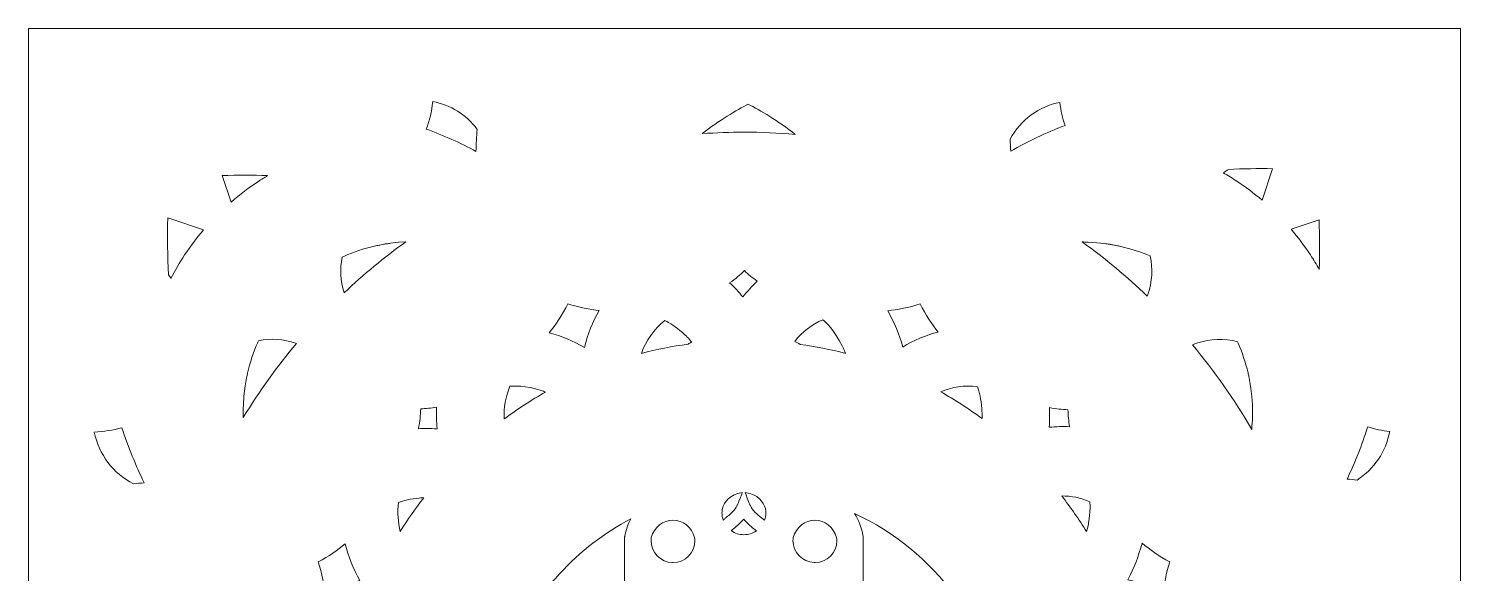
# Model space of a CAD drawing. Header units: millimetres. Extents: x -965 to 732, y -534 to 696.
# Drawn here: x -965.5 to -584.6, y -297.6 to -152.7 of the extents above; entities that cross this region are included whole.
import ezdxf

# ---------------------------------------------------------------- set-up
doc = ezdxf.new("R2010")
doc.units = ezdxf.units.MM
doc.header["$MEASUREMENT"] = 0
doc.layers.add('Layer 11', color=7, linetype='Continuous')

msp = doc.modelspace()

# ---------------------------------------------------------------- linework, layer by layer
at = {"layer": 'Layer 11', "lineweight": 0}
msp.add_lwpolyline([(-965.47, -152.67), (-965.47, -533.59), (-584.55, -533.59), (-584.55, -152.67), (-965.47, -152.67)], dxfattribs=at)
for points, knots in [([(-857.95, -172.09), (-853.24, -172.91), (-849.08, -175.5), (-846.11, -179.46), (-846.32, -181.42), (-846.44, -183.39), (-846.45, -185.33), (-850.56, -183.08), (-855, -181.08), (-859.68, -179.37), (-858.81, -177.11), (-858.22, -174.67), (-857.95, -172.09)], [0, 0, 0, 0, 1, 1, 1, 2, 2, 2, 3, 3, 3, 4, 4, 4, 4]), ([(-774.02, -172.75), (-770.95, -174.37), (-765.93, -177.23), (-761.53, -180.81), (-766.07, -180.41), (-770.65, -180.21), (-775.17, -180.21), (-778.84, -180.21), (-782.55, -180.34), (-786.24, -180.6), (-781.89, -177.11), (-777.01, -174.32), (-774.02, -172.75)], [0, 0, 0, 0, 1, 1, 1, 2, 2, 2, 3, 3, 3, 4, 4, 4, 4]), ([(-691.1, -172.29), (-690.85, -174.44), (-690.39, -176.5), (-689.73, -178.43), (-694.86, -180.38), (-699.71, -182.68), (-704.18, -185.27), (-704.21, -184.2), (-704.27, -183.13), (-704.35, -182.07), (-701.55, -176.92), (-696.66, -173.33), (-691.1, -172.29)], [0, 0, 0, 0, 1, 1, 1, 2, 2, 2, 3, 3, 3, 4, 4, 4, 4]), ([(-637.29, -198.31), (-639.45, -196.47), (-641.71, -194.77), (-644.03, -193.24), (-645.21, -192.47), (-646.42, -191.73), (-647.64, -191.04), (-647.18, -190.72), (-646.71, -190.42), (-646.24, -190.12), (-642.41, -189.92), (-638.47, -189.86), (-634.5, -189.93), (-634.5, -189.93), (-637.29, -198.31), (-637.29, -198.31)], [0, 0, 0, 0, 1, 1, 1, 2, 2, 2, 3, 3, 3, 4, 4, 4, 5, 5, 5, 5]), ([(-901.91, -191.77), (-902.73, -192.26), (-903.55, -192.77), (-904.35, -193.29), (-906.84, -194.92), (-909.27, -196.77), (-911.61, -198.79), (-911.61, -198.79), (-913.96, -191.76), (-913.96, -191.76), (-909.88, -191.62), (-905.83, -191.62), (-901.91, -191.77)], [0, 0, 0, 0, 1, 1, 1, 2, 2, 2, 3, 3, 3, 4, 4, 4, 4]), ([(-928.47, -203.01), (-928.29, -203.05), (-928.12, -203.1), (-927.93, -203.16), (-927.93, -203.16), (-918.93, -206.17), (-918.93, -206.17), (-920.75, -208.31), (-922.44, -210.55), (-923.96, -212.86), (-925.29, -214.9), (-926.51, -217), (-927.61, -219.12), (-927.82, -218.8), (-928.02, -218.48), (-928.23, -218.16), (-928.51, -213.23), (-928.59, -208.14), (-928.47, -203.01)], [0, 0, 0, 0, 1, 1, 1, 2, 2, 2, 3, 3, 3, 4, 4, 4, 5, 5, 5, 6, 6, 6, 6]), ([(-622.15, -203.5), (-621.98, -207.97), (-621.96, -212.41), (-622.1, -216.72), (-622.84, -215.42), (-623.62, -214.12), (-624.45, -212.84), (-625.99, -210.5), (-627.73, -208.2), (-629.61, -205.99), (-629.61, -205.99), (-622.15, -203.5), (-622.15, -203.5)], [0, 0, 0, 0, 1, 1, 1, 2, 2, 2, 3, 3, 3, 4, 4, 4, 4]), ([(-882.02, -213.43), (-881.83, -213.34), (-881.63, -213.25), (-881.45, -213.17), (-879.01, -212.09), (-876.33, -211.19), (-873.47, -210.51), (-873.08, -210.42), (-872.68, -210.34), (-872.24, -210.25), (-872.24, -210.25), (-872.07, -210.22), (-872.07, -210.22), (-871.81, -210.17), (-871.55, -210.11), (-871.29, -210.06), (-870.98, -210.01), (-870.68, -209.96), (-870.32, -209.91), (-869.94, -209.85), (-869.56, -209.79), (-869.18, -209.73), (-869.18, -209.73), (-867.08, -209.48), (-867.08, -209.48), (-867.08, -209.48), (-865.11, -209.35), (-865.11, -209.35), (-870.85, -213.48), (-876.35, -218.04), (-881.53, -222.94), (-882.54, -219.68), (-882.7, -216.56), (-882.02, -213.43)], [0, 0, 0, 0, 1, 1, 1, 2, 2, 2, 3, 3, 3, 4, 4, 4, 5, 5, 5, 6, 6, 6, 7, 7, 7, 8, 8, 8, 9, 9, 9, 10, 10, 10, 11, 11, 11, 11]), ([(-683.58, -209.45), (-683.58, -209.45), (-681.24, -209.6), (-681.24, -209.6), (-681.24, -209.6), (-679.15, -209.84), (-679.15, -209.84), (-678.76, -209.9), (-678.37, -209.96), (-677.91, -210.03), (-677.62, -210.07), (-677.33, -210.12), (-677.04, -210.17), (-676.79, -210.22), (-676.54, -210.27), (-676.26, -210.32), (-676.26, -210.32), (-676.09, -210.36), (-676.09, -210.36), (-675.68, -210.44), (-675.28, -210.52), (-674.93, -210.6), (-672.1, -211.26), (-669.46, -212.12), (-667.11, -213.14), (-666.32, -216.52), (-666.51, -219.87), (-667.68, -223.38), (-667.68, -223.38), (-667.84, -223.86), (-667.84, -223.86), (-673.27, -218.64), (-679.07, -213.79), (-685.13, -209.41), (-684.61, -209.42), (-684.09, -209.43), (-683.58, -209.45)], [0, 0, 0, 0, 1, 1, 1, 2, 2, 2, 3, 3, 3, 4, 4, 4, 5, 5, 5, 6, 6, 6, 7, 7, 7, 8, 8, 8, 9, 9, 9, 10, 10, 10, 11, 11, 11, 12, 12, 12, 12]), ([(-775.44, -224.01), (-776.54, -222.69), (-777.72, -221.45), (-778.96, -220.28), (-777.45, -219.23), (-776.15, -218.16), (-775, -217.04), (-774.01, -218.01), (-772.9, -218.94), (-771.63, -219.87), (-772.99, -221.14), (-774.27, -222.52), (-775.44, -224.01)], [0, 0, 0, 0, 1, 1, 1, 2, 2, 2, 3, 3, 3, 4, 4, 4, 4]), ([(-822.03, -225.85), (-819.1, -226.86), (-816.15, -227.37), (-813.65, -227.67), (-815.43, -230.67), (-816.76, -233.95), (-817.61, -237.44), (-820.55, -235.74), (-823.68, -234.45), (-826.95, -233.58), (-825.3, -231.45), (-823.46, -228.83), (-822.03, -225.85)], [0, 0, 0, 0, 1, 1, 1, 2, 2, 2, 3, 3, 3, 4, 4, 4, 4]), ([(-728.26, -225.86), (-726.86, -228.76), (-725.09, -231.31), (-723.5, -233.38), (-726.78, -234.2), (-729.94, -235.54), (-732.91, -237.36), (-733.83, -233.97), (-735.18, -230.73), (-736.92, -227.7), (-734.32, -227.4), (-731.27, -226.89), (-728.26, -225.86)], [0, 0, 0, 0, 1, 1, 1, 2, 2, 2, 3, 3, 3, 4, 4, 4, 4]), ([(-796.2, -230.29), (-794.97, -230.92), (-793.3, -231.94), (-791.54, -233.49), (-790.65, -234.28), (-789.82, -235.13), (-789.06, -236.04), (-789.39, -236.22), (-789.72, -236.4), (-790.04, -236.6), (-794.21, -237.17), (-798.37, -237.99), (-802.44, -239.04), (-801.21, -235.62), (-799.12, -232.69), (-796.2, -230.29)], [0, 0, 0, 0, 1, 1, 1, 2, 2, 2, 3, 3, 3, 4, 4, 4, 5, 5, 5, 5]), ([(-754.14, -230.11), (-753.44, -230.7), (-751.06, -232.91), (-749.02, -237.05), (-748.7, -237.7), (-748.41, -238.37), (-748.14, -239.05), (-752.11, -238.02), (-756.16, -237.21), (-760.22, -236.64), (-760.69, -236.37), (-761.16, -236.1), (-761.64, -235.85), (-759.65, -233.27), (-757.13, -231.34), (-754.14, -230.11)], [0, 0, 0, 0, 1, 1, 1, 2, 2, 2, 3, 3, 3, 4, 4, 4, 5, 5, 5, 5]), ([(-894.35, -236.35), (-894.35, -236.35), (-894.2, -236.4), (-894.2, -236.4), (-899.39, -242.58), (-904.13, -249.18), (-908.35, -256.06), (-908.39, -254.96), (-908.38, -253.87), (-908.34, -252.8), (-908.34, -252.8), (-908.19, -250.46), (-908.19, -250.46), (-908.19, -250.46), (-907.95, -248.41), (-907.95, -248.41), (-907.89, -248.05), (-907.84, -247.67), (-907.77, -247.23), (-907.73, -246.93), (-907.68, -246.63), (-907.63, -246.34), (-907.58, -246.08), (-907.53, -245.82), (-907.48, -245.56), (-907.48, -245.56), (-907.41, -245.23), (-907.41, -245.23), (-907.34, -244.88), (-907.27, -244.54), (-907.21, -244.27), (-906.54, -241.41), (-905.66, -238.74), (-904.6, -236.33), (-904.51, -236.13), (-904.42, -235.92), (-904.32, -235.71), (-901.04, -235), (-897.78, -235.2), (-894.35, -236.35)], [0, 0, 0, 0, 1, 1, 1, 2, 2, 2, 3, 3, 3, 4, 4, 4, 5, 5, 5, 6, 6, 6, 7, 7, 7, 8, 8, 8, 9, 9, 9, 10, 10, 10, 11, 11, 11, 12, 12, 12, 13, 13, 13, 13]), ([(-654.72, -236.35), (-651, -235.11), (-647.44, -234.98), (-643.85, -235.94), (-643.79, -236.08), (-643.73, -236.21), (-643.67, -236.34), (-642.6, -238.75), (-641.72, -241.39), (-641.05, -244.2), (-640.97, -244.56), (-640.89, -244.93), (-640.81, -245.34), (-640.81, -245.34), (-640.78, -245.51), (-640.78, -245.51), (-640.72, -245.8), (-640.66, -246.09), (-640.61, -246.34), (-640.56, -246.62), (-640.52, -246.91), (-640.47, -247.22), (-640.47, -247.22), (-640.44, -247.38), (-640.44, -247.38), (-640.39, -247.73), (-640.34, -248.08), (-640.28, -248.43), (-640.28, -248.43), (-640.04, -250.49), (-640.04, -250.49), (-640.04, -250.49), (-639.89, -252.66), (-639.89, -252.66), (-639.79, -254.86), (-639.85, -257.07), (-640.07, -259.27), (-644.68, -251.33), (-649.98, -243.77), (-655.86, -236.73), (-655.86, -236.73), (-654.72, -236.35), (-654.72, -236.35)], [0, 0, 0, 0, 1, 1, 1, 2, 2, 2, 3, 3, 3, 4, 4, 4, 5, 5, 5, 6, 6, 6, 7, 7, 7, 8, 8, 8, 9, 9, 9, 10, 10, 10, 11, 11, 11, 12, 12, 12, 13, 13, 13, 14, 14, 14, 14]), ([(-837.41, -247.78), (-836.54, -247.7), (-833.26, -247.52), (-829.11, -248.92), (-828.72, -249.05), (-828.33, -249.2), (-827.95, -249.35), (-831.74, -251.49), (-835.41, -253.87), (-838.92, -256.46), (-839.1, -253.48), (-838.6, -250.57), (-837.41, -247.78)], [0, 0, 0, 0, 1, 1, 1, 2, 2, 2, 3, 3, 3, 4, 4, 4, 4]), ([(-713.01, -247.9), (-712.56, -249.26), (-712.06, -251.24), (-711.88, -253.67), (-711.81, -254.57), (-711.79, -255.47), (-711.82, -256.37), (-715.34, -253.78), (-719.03, -251.4), (-722.82, -249.26), (-719.79, -247.94), (-716.5, -247.48), (-713.01, -247.9)], [0, 0, 0, 0, 1, 1, 1, 2, 2, 2, 3, 3, 3, 4, 4, 4, 4]), ([(-861.15, -253.81), (-861.15, -253.81), (-861.15, -253.8), (-861.15, -253.79), (-859.81, -253.75), (-858.41, -253.61), (-856.92, -253.34), (-857.02, -255.27), (-856.96, -257.21), (-856.77, -259.15), (-857.78, -259.07), (-858.79, -259.03), (-859.8, -259.03), (-860.44, -259.03), (-861.09, -259.05), (-861.74, -259.08), (-861.39, -257.2), (-861.19, -255.47), (-861.15, -253.81)], [0, 0, 0, 0, 1, 1, 1, 2, 2, 2, 3, 3, 3, 4, 4, 4, 5, 5, 5, 6, 6, 6, 6]), ([(-688.95, -254.06), (-688.92, -255.49), (-688.77, -256.97), (-688.51, -258.56), (-690.3, -258.47), (-692.13, -258.52), (-693.94, -258.71), (-693.81, -256.97), (-693.79, -255.21), (-693.87, -253.46), (-692.12, -253.8), (-690.5, -253.99), (-688.95, -254.04), (-688.95, -254.05), (-688.95, -254.05), (-688.95, -254.06)], [0, 0, 0, 0, 1, 1, 1, 2, 2, 2, 3, 3, 3, 4, 4, 4, 5, 5, 5, 5]), ([(-940.66, -258.82), (-938.97, -263.99), (-936.97, -268.91), (-934.72, -273.47), (-935.67, -273.54), (-936.63, -273.63), (-937.59, -273.74), (-942.97, -271.05), (-946.79, -265.97), (-948, -259.96), (-945.43, -259.86), (-942.97, -259.48), (-940.66, -258.82)], [0, 0, 0, 0, 1, 1, 1, 2, 2, 2, 3, 3, 3, 4, 4, 4, 4]), ([(-612.02, -272.74), (-612.91, -272.64), (-613.8, -272.56), (-614.69, -272.49), (-612.6, -268.14), (-610.76, -263.47), (-609.2, -258.58), (-607.34, -259.18), (-605.37, -259.59), (-603.33, -259.81), (-604.37, -265.18), (-607.49, -269.83), (-612.02, -272.74)], [0, 0, 0, 0, 1, 1, 1, 2, 2, 2, 3, 3, 3, 4, 4, 4, 4]), ([(-867.07, -278.7), (-865.77, -278.24), (-863.88, -277.73), (-861.54, -277.53), (-861.15, -277.5), (-860.76, -277.48), (-860.37, -277.47), (-862.6, -280.35), (-864.69, -283.36), (-866.6, -286.44), (-867.23, -283.99), (-867.39, -281.4), (-867.07, -278.7)], [0, 0, 0, 0, 1, 1, 1, 2, 2, 2, 3, 3, 3, 4, 4, 4, 4]), ([(-775.61, -276.09), (-775.78, -276.58), (-776.05, -277.32), (-776.15, -277.57), (-776.15, -277.57), (-776.48, -278.39), (-776.48, -278.39), (-776.66, -278.82), (-776.88, -279.33), (-776.93, -279.45), (-777.59, -280.82), (-778.74, -281.77), (-780.07, -282.87), (-780.27, -283.03), (-780.47, -283.2), (-780.67, -283.37), (-780.89, -282.75), (-781, -282.11), (-781, -281.45), (-781, -281.08), (-780.96, -280.7), (-780.89, -280.33), (-780.36, -278.6), (-779.01, -276.53), (-775.61, -276.09)], [0, 0, 0, 0, 1, 1, 1, 2, 2, 2, 3, 3, 3, 4, 4, 4, 5, 5, 5, 6, 6, 6, 7, 7, 7, 8, 8, 8, 8]), ([(-773.54, -279.45), (-773.59, -279.34), (-773.8, -278.82), (-773.97, -278.41), (-773.97, -278.41), (-774.29, -277.58), (-774.29, -277.58), (-774.38, -277.35), (-774.62, -276.62), (-774.8, -276.08), (-771.35, -276.5), (-769.98, -278.59), (-769.45, -280.33), (-769.38, -280.7), (-769.34, -281.08), (-769.34, -281.45), (-769.34, -282.14), (-769.46, -282.81), (-769.7, -283.45), (-769.93, -283.25), (-770.17, -283.05), (-770.41, -282.86), (-771.73, -281.77), (-772.88, -280.82), (-773.54, -279.45)], [0, 0, 0, 0, 1, 1, 1, 2, 2, 2, 3, 3, 3, 4, 4, 4, 5, 5, 5, 6, 6, 6, 7, 7, 7, 8, 8, 8, 8]), ([(-683.99, -286.46), (-686.02, -283.2), (-688.24, -280.02), (-690.62, -276.98), (-688.06, -276.93), (-685.55, -277.45), (-683.15, -278.54), (-683.07, -279.24), (-682.83, -282.27), (-683.99, -286.46)], [0, 0, 0, 0, 1, 1, 1, 2, 2, 2, 3, 3, 3, 3]), ([(-719.04, -303.59), (-724.91, -298.42), (-733.89, -298.5), (-739.66, -304), (-741.81, -306.05), (-743.12, -308.74), (-743.43, -311.66), (-743.43, -311.66), (-743.43, -288.17), (-743.43, -288.17), (-743.43, -288.15), (-743.43, -288.12), (-743.43, -288.09), (-743.43, -288.09), (-743.45, -287.8), (-743.45, -287.8), (-743.46, -287.77), (-743.46, -287.75), (-743.46, -287.72), (-743.82, -285.49), (-744.61, -283.41), (-745.74, -281.65), (-735.12, -286.52), (-725.97, -294.03), (-719.04, -303.59)], [0, 0, 0, 0, 1, 1, 1, 2, 2, 2, 3, 3, 3, 4, 4, 4, 5, 5, 5, 6, 6, 6, 7, 7, 7, 8, 8, 8, 8]), ([(-806.87, -287.73), (-806.87, -287.73), (-806.9, -287.88), (-806.9, -287.88), (-806.9, -287.93), (-806.91, -287.98), (-806.91, -288.03), (-806.91, -288.03), (-806.91, -306.99), (-806.91, -306.99), (-807.51, -305.87), (-808.29, -304.83), (-809.24, -303.92), (-814.52, -298.88), (-822.55, -298.48), (-828.28, -302.58), (-827.02, -300.9), (-825.67, -299.28), (-824.24, -297.71), (-818.74, -291.67), (-812.35, -286.76), (-805.21, -283.07), (-806.04, -284.49), (-806.61, -286.06), (-806.87, -287.73)], [0, 0, 0, 0, 1, 1, 1, 2, 2, 2, 3, 3, 3, 4, 4, 4, 5, 5, 5, 6, 6, 6, 7, 7, 7, 8, 8, 8, 8]), ([(-788.22, -288.85), (-788.22, -292.03), (-790.8, -294.64), (-793.95, -294.68), (-793.95, -294.68), (-794.17, -294.68), (-794.17, -294.68), (-797.32, -294.61), (-799.88, -292), (-799.88, -288.85), (-799.88, -288.6), (-799.85, -288.33), (-799.81, -288.02), (-799.04, -285.3), (-796.68, -283.4), (-794.05, -283.4), (-791.41, -283.4), (-789.05, -285.3), (-788.28, -288.02), (-788.24, -288.34), (-788.22, -288.6), (-788.22, -288.85)], [0, 0, 0, 0, 1, 1, 1, 2, 2, 2, 3, 3, 3, 4, 4, 4, 5, 5, 5, 6, 6, 6, 7, 7, 7, 7]), ([(-772.5, -285.71), (-772.5, -285.71), (-772.25, -285.91), (-772.25, -285.91), (-772.11, -286.03), (-771.98, -286.14), (-771.85, -286.25), (-772.82, -286.92), (-773.97, -287.28), (-775.17, -287.28), (-776.4, -287.28), (-777.57, -286.9), (-778.55, -286.19), (-778.44, -286.1), (-778.33, -286.01), (-778.22, -285.92), (-778.22, -285.92), (-777.97, -285.71), (-777.97, -285.71), (-777.03, -284.94), (-776.07, -284.14), (-775.23, -283.18), (-774.4, -284.14), (-773.44, -284.94), (-772.5, -285.71)], [0, 0, 0, 0, 1, 1, 1, 2, 2, 2, 3, 3, 3, 4, 4, 4, 5, 5, 5, 6, 6, 6, 7, 7, 7, 8, 8, 8, 8]), ([(-756.24, -294.68), (-756.24, -294.68), (-756.46, -294.67), (-756.46, -294.67), (-759.58, -294.58), (-762.12, -291.97), (-762.12, -288.85), (-762.12, -288.6), (-762.1, -288.33), (-762.05, -288.02), (-761.29, -285.3), (-758.93, -283.4), (-756.29, -283.4), (-753.66, -283.4), (-751.29, -285.3), (-750.53, -288.02), (-750.48, -288.33), (-750.46, -288.6), (-750.46, -288.85), (-750.46, -292.04), (-753.05, -294.66), (-756.24, -294.68)], [0, 0, 0, 0, 1, 1, 1, 2, 2, 2, 3, 3, 3, 4, 4, 4, 5, 5, 5, 6, 6, 6, 7, 7, 7, 7]), ([(-881.26, -289.69), (-880.45, -293.09), (-879.14, -296.36), (-877.35, -299.43), (-880.59, -300.37), (-883.69, -301.73), (-886.59, -303.49), (-886.89, -300.79), (-887.39, -297.61), (-888.41, -294.49), (-885.65, -293.07), (-883.23, -291.29), (-881.26, -289.69)], [0, 0, 0, 0, 1, 1, 1, 2, 2, 2, 3, 3, 3, 4, 4, 4, 4]), ([(-673.05, -299.24), (-671.38, -296.18), (-670.1, -292.91), (-669.25, -289.5), (-667.22, -291.17), (-664.72, -293.03), (-661.88, -294.49), (-662.88, -297.55), (-663.38, -300.64), (-663.68, -303.27), (-666.56, -301.46), (-669.71, -300.11), (-673.05, -299.24)], [0, 0, 0, 0, 1, 1, 1, 2, 2, 2, 3, 3, 3, 4, 4, 4, 4])]:
    msp.add_open_spline(points, degree=3, knots=knots, dxfattribs=at)

doc.saveas('drawing.dxf')
